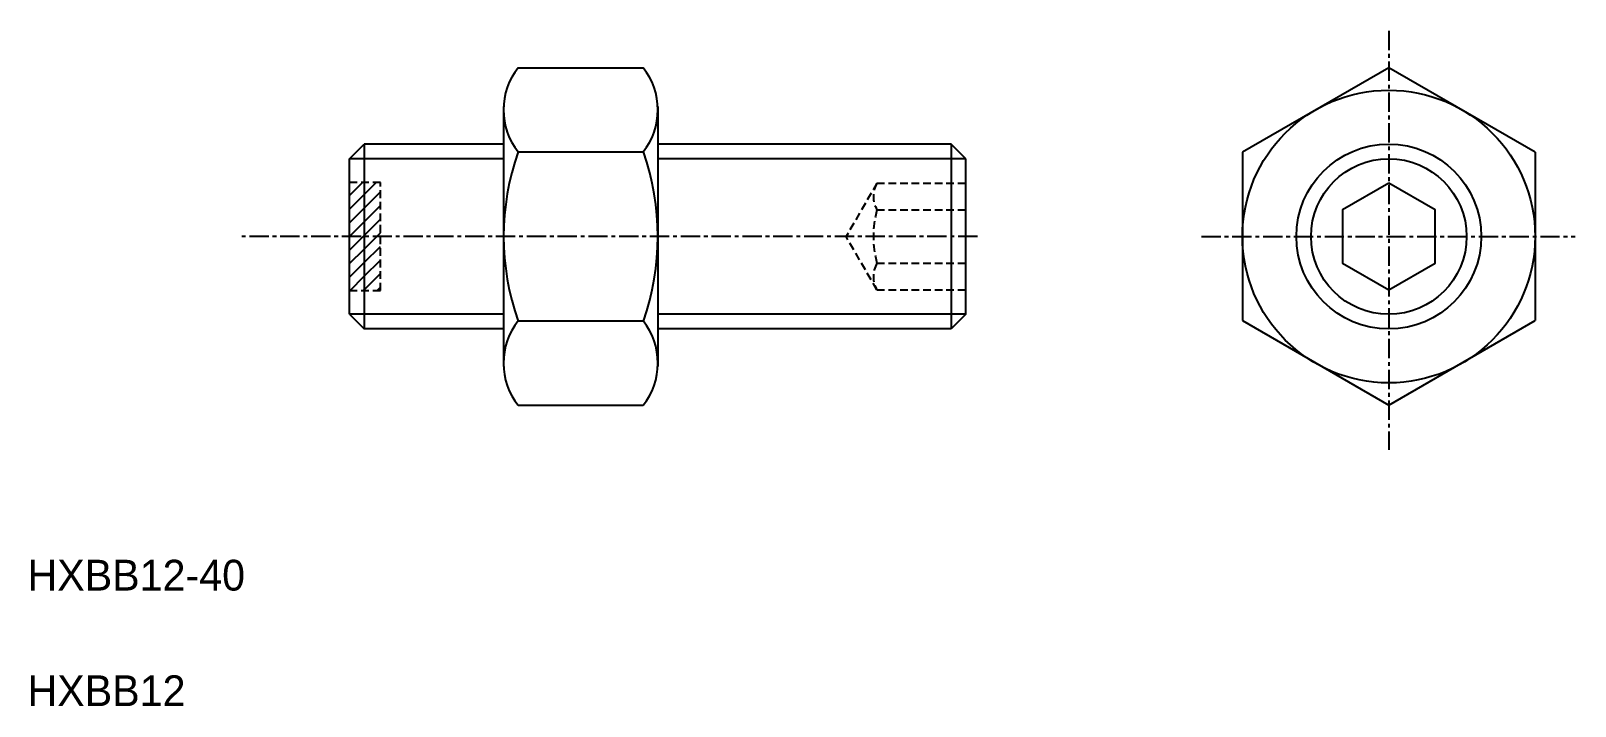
# Model space of a CAD drawing. Extents: x 152 to 252, y -37 to 7.
import ezdxf

# ---------------------------------------------------------------- set-up
doc = ezdxf.new("R2010")
doc.units = 0
doc.linetypes.add('CENTER', pattern=[2, 1.25, -0.25, 0.25, -0.25])
doc.linetypes.add('DASHED', pattern=[0.75, 0.5, -0.25])
doc.layers.get('0').update_dxf_attribs({"linetype": 'CONTINUOUS'})
doc.layers.add('CENTER', color=1, linetype='CENTER')

# ---------------------------------------------------------------- blocks, each defined once
blk = doc.blocks.new('*X2')
at = {"color": 0}
for p, q in [((172.51, -3.38), (173.35, -2.54)), ((173.46, -3.31), (174.24, -2.54)), ((172.51, -4.26), (173.46, -3.31)), ((173.46, -4.2), (174.51, -3.15)), ((172.51, -5.15), (173.46, -4.2)), ((173.46, -5.08), (174.51, -4.03)), ((173.46, -5.97), (174.51, -4.92)), ((172.51, -6.03), (173.46, -5.08)), ((173.39, -6.04), (173.46, -5.97)), ((174.27, -6.04), (174.51, -5.8)), ((172.51, -6.92), (173.39, -6.04)), ((172.51, -7.8), (173.46, -6.85)), ((173.46, -6.85), (174.27, -6.04)), ((173.46, -7.73), (174.51, -6.68)), ((172.51, -8.68), (173.46, -7.73)), ((173.46, -8.62), (174.51, -7.57)), ((172.54, -9.54), (173.46, -8.62)), ((173.46, -9.5), (174.51, -8.45)), ((173.43, -9.54), (173.46, -9.5)), ((174.31, -9.54), (174.51, -9.33))]:
    blk.add_line(p, q, dxfattribs=at)

msp = doc.modelspace()

# ---------------------------------------------------------------- linework, layer by layer
at = {"color": 7, "linetype": 'CONTINUOUS'}
for p, q in [((183.45, 4.91), (191.57, 4.91)), ((239.97, 4.91), (230.47, -0.57)), ((249.47, -0.57), (239.97, 4.91)), ((182.51, 2.39), (182.51, -0.55)), ((192.51, 2.39), (192.51, -0.55)), ((172.51, -0.99), (173.46, -0.04)), ((172.51, -11.09), (172.51, -0.99)), ((173.46, -0.04), (173.46, -12.04)), ((182.51, -0.04), (173.46, -0.04)), ((182.51, -0.55), (182.51, -11.52)), ((183.45, -0.55), (191.57, -0.55)), ((211.56, -0.04), (192.51, -0.04)), ((192.51, -0.55), (192.51, -11.52)), ((211.56, -0.04), (211.56, -12.04)), ((212.51, -0.99), (211.56, -0.04)), ((212.51, -11.09), (212.51, -0.99)), ((230.47, -0.57), (230.47, -11.5)), ((249.47, -0.57), (249.47, -11.5)), ((172.51, -11.09), (173.46, -12.04)), ((182.51, -11.52), (182.51, -14.47)), ((183.45, -11.52), (191.57, -11.52)), ((192.51, -11.52), (192.51, -14.47)), ((212.51, -11.09), (211.56, -12.04)), ((230.47, -11.5), (239.97, -16.99)), ((239.97, -16.99), (249.47, -11.5)), ((182.51, -12.04), (173.46, -12.04)), ((211.56, -12.04), (192.51, -12.04)), ((183.45, -16.99), (191.57, -16.99))]:
    msp.add_line(p, q, dxfattribs=at)
at = {"color": 3, "linetype": 'CONTINUOUS'}
for p, q in [((182.51, -0.99), (172.51, -0.99)), ((212.51, -0.99), (192.51, -0.99)), ((182.51, -11.09), (172.51, -11.09)), ((212.51, -11.09), (192.51, -11.09))]:
    msp.add_line(p, q, dxfattribs=at)
at = {"color": 3, "linetype": 'DASHED'}
for p, q in [((174.51, -2.54), (172.51, -2.54)), ((174.51, -9.54), (174.51, -2.54)), ((206.74, -2.57), (204.74, -6.04)), ((206.74, -2.57), (212.51, -2.57)), ((206.74, -4.31), (212.51, -4.31)), ((206.74, -9.5), (204.74, -6.04)), ((206.74, -7.77), (212.51, -7.77)), ((172.51, -9.54), (174.51, -9.54)), ((206.74, -9.5), (212.51, -9.5))]:
    msp.add_line(p, q, dxfattribs=at)
at = {"color": 7, "linetype": 'CONTINUOUS'}
msp.add_lwpolyline([(239.97, -2.57), (236.97, -4.31), (236.97, -7.77), (239.97, -9.5), (242.97, -7.77), (242.97, -4.31)], close=True, dxfattribs=at)
for radius in [9.5, 6]:
    msp.add_circle((239.97, -6.04), radius, dxfattribs=at)
at = {"color": 3, "linetype": 'CONTINUOUS'}
msp.add_circle((239.97, -6.04), 5.05, dxfattribs=at)
at = {"color": 7, "linetype": 'CONTINUOUS'}
for centre, radius, start, end in [((186.63, 2.29), 4.12, 140.4811, 181.4127), ((188.39, 2.29), 4.12, 358.5873, 39.5189), ((186.68, 2.09), 4.17, 178.589, 219.2637), ((188.34, 2.09), 4.17, 320.7363, 1.411), ((198.98, -6.04), 16.47, 160.543, 199.457), ((176.05, -6.04), 16.47, 340.543, 19.457), ((186.68, -14.16), 4.17, 140.7363, 181.411), ((188.34, -14.16), 4.17, 358.589, 39.2637), ((186.63, -14.37), 4.12, 178.5873, 219.5189), ((188.39, -14.37), 4.12, 320.4811, 1.4127)]:
    msp.add_arc(centre, radius, start, end, dxfattribs=at)
at = {"color": 3, "linetype": 'DASHED'}
for centre, radius, start, end in [((208.24, -3.44), 1.73, 150, 210), ((213.09, -6.04), 6.58, 164.7385, 195.2615), ((208.24, -8.64), 1.73, 150, 210)]:
    msp.add_arc(centre, radius, start, end, dxfattribs=at)
at = {"layer": 'CENTER', "color": 1, "linetype": 'CENTER'}
for p, q in [((239.97, 7.31), (239.97, -19.88)), ((213.26, -6.04), (165.26, -6.04)), ((227.81, -6.04), (252.06, -6.04))]:
    msp.add_line(p, q, dxfattribs=at)

# ---------------------------------------------------------------- block references
at = {"color": 3, "linetype": 'CONTINUOUS'}
msp.add_blockref('*X2', (0, 0), dxfattribs=at)

# ---------------------------------------------------------------- texts
at = {"color": 7, "linetype": 'CONTINUOUS'}
for s, p in [('HXBB12-40', (151.6, -29.02)), ('HXBB12', (151.6, -36.52))]:
    msp.add_text(s, height=2, dxfattribs=at).set_placement(p)

doc.saveas('drawing.dxf')
